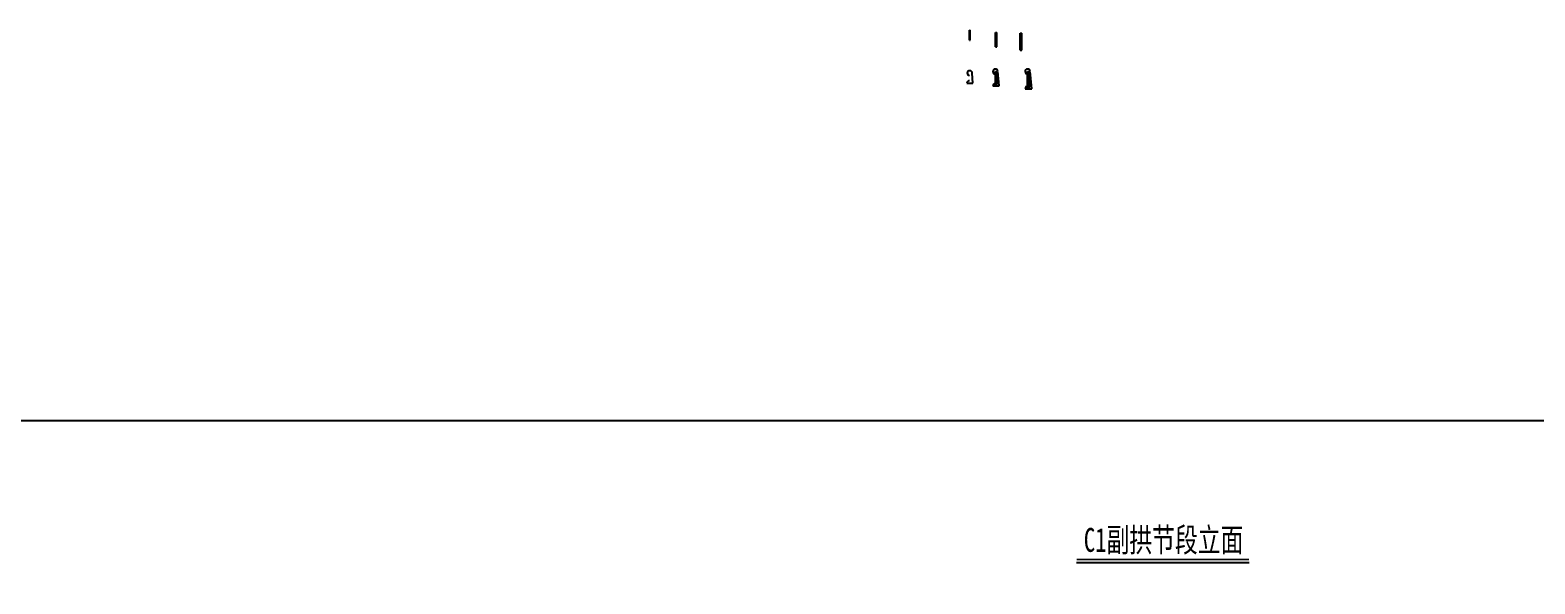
# Model space of a CAD drawing. Header units: millimetres. Extents: x -60009 to 63758, y -2164 to 95433.
# Drawn here: x -18727 to 2279, y 87702 to 95433 of the extents above; entities that cross this region are included whole.
import ezdxf
from ezdxf.enums import TextEntityAlignment as Align

# ---------------------------------------------------------------- set-up
doc = ezdxf.new("R2010")
doc.units = ezdxf.units.MM
doc.layers.get('Defpoints').update_dxf_attribs({"color": 8})
for name, color, linetype, lineweight in [('标注线及字体', 2, 'Continuous', 15), ('细实线', 4, 'Continuous', 15), ('钢板粗线', 1, 'Continuous', 25)]:
    doc.layers.add(name, color=color, linetype=linetype, lineweight=lineweight)
doc.styles.add('111', font='仿宋_GB2312.TTF', dxfattribs={"width": 0.7})

# ---------------------------------------------------------------- blocks, each defined once
blk = doc.blocks.new('20-200加劲 无过焊孔')
at = {"layer": 'Defpoints'}
blk.add_line((33332, 14240), (33332, 14440), dxfattribs=at)
at = {"layer": '钢板粗线'}
for p, q in [((33322, 14240), (33322, 14440)), ((33322, 14440), (33342, 14440)), ((33342, 14240), (33342, 14440)), ((33322, 14240), (33342, 14240))]:
    blk.add_line(p, q, dxfattribs=at)
blk = doc.blocks.new('20-200加劲 有过焊孔')
at = {"layer": 'Defpoints'}
blk.add_line((32929, 18008), (32929, 18208), dxfattribs=at)
at = {"layer": '钢板粗线'}
for p, q in [((32919, 18008), (32919, 18208)), ((32919, 18208), (32939, 18208)), ((32939, 18008), (32939, 18208)), ((32974, 18008), (32954, 18211)), ((32884, 18008), (32974, 18008))]:
    blk.add_line(p, q, dxfattribs=at)
for centre, start, end in [((32919, 18208), 5.6619, 270), ((32919, 18008), 90, 180)]:
    blk.add_arc(centre, 35, start, end, dxfattribs=at)
blk = doc.blocks.new('24-240加劲 有过焊孔')
at = {"layer": 'Defpoints'}
blk.add_line((33382, 17968), (33382, 18208), dxfattribs=at)
at = {"layer": '钢板粗线'}
for p, q in [((33370, 17968), (33370, 18208)), ((33370, 18208), (33394, 18208)), ((33394, 17968), (33394, 18208)), ((33429, 17968), (33405, 18211)), ((33335, 17968), (33429, 17968))]:
    blk.add_line(p, q, dxfattribs=at)
for centre, start, end in [((33370, 18208), 5.6619, 270), ((33370, 17968), 90, 180)]:
    blk.add_arc(centre, 35, start, end, dxfattribs=at)
blk = doc.blocks.new('24-240加劲 无过焊孔')
at = {"layer": 'Defpoints'}
blk.add_line((33491, 14200), (33491, 14440), dxfattribs=at)
at = {"layer": '钢板粗线'}
for p, q in [((33479, 14200), (33479, 14440)), ((33479, 14440), (33503, 14440)), ((33503, 14200), (33503, 14440)), ((33479, 14200), (33503, 14200))]:
    blk.add_line(p, q, dxfattribs=at)
blk = doc.blocks.new('12-140加劲 无焊孔')
at = {"layer": 'Defpoints'}
blk.add_line((0, -140), (0, 0), dxfattribs=at)
at = {"layer": '钢板粗线'}
for p, q in [((-6, 0), (6, 0)), ((-6, -140), (-6, 0)), ((6, -140), (6, 0)), ((-6, -140), (6, -140))]:
    blk.add_line(p, q, dxfattribs=at)
blk = doc.blocks.new('12-140加劲 有焊孔')
at = {"layer": '钢板粗线'}
for p, q in [((-41, 0), (41, 0)), ((41, 0), (35, 141))]:
    blk.add_line(p, q, dxfattribs=at)
for centre, start, end in [((-6, 0), 90, 180), ((0, 140), 2.441, 260.1291)]:
    blk.add_arc(centre, 35, start, end, dxfattribs=at)

msp = doc.modelspace()

# ---------------------------------------------------------------- linework, layer by layer
at = {"color": 4}
msp.add_line((-4118.2, 88002.1), (-1711.5, 88002.1), dxfattribs=at)
at = {"color": 6, "const_width": 24}
msp.add_lwpolyline([(-4118.2, 88042.1), (-1711.5, 88042.1)], dxfattribs=at)
at = {"layer": 'Defpoints'}
msp.add_lwpolyline([(-19316.8, 89984.2), (12766.5, 89984.2), (12766.5, 68667.5), (-19316.8, 68667.5)], close=True, dxfattribs=at)

# ---------------------------------------------------------------- block references
at = {"layer": '细实线'}
for name, p in [('12-140加劲 无焊孔', (-5609.9, 95432.6)), ('12-140加劲 有焊孔', (-5609.9, 94691.1))]:
    msp.add_blockref(name, p, dxfattribs=at)
at = {"layer": '钢板粗线'}
for name, p in [('20-200加劲 无过焊孔', (-38575, 80958.9)), ('24-240加劲 无过焊孔', (-38387.9, 80950.9)), ('20-200加劲 有过焊孔', (-38172, 76645.7)), ('24-240加劲 有过焊孔', (-38172, 76645.7))]:
    msp.add_blockref(name, p, dxfattribs=at)

# ---------------------------------------------------------------- texts
at = {"layer": '标注线及字体', "color": 0, "style": '111', "width": 0.7}
msp.add_text('C1副拱节段立面', height=333.33, dxfattribs=at).set_placement((-2904.8, 88322.8), align=Align.MIDDLE)

doc.saveas('drawing.dxf')
